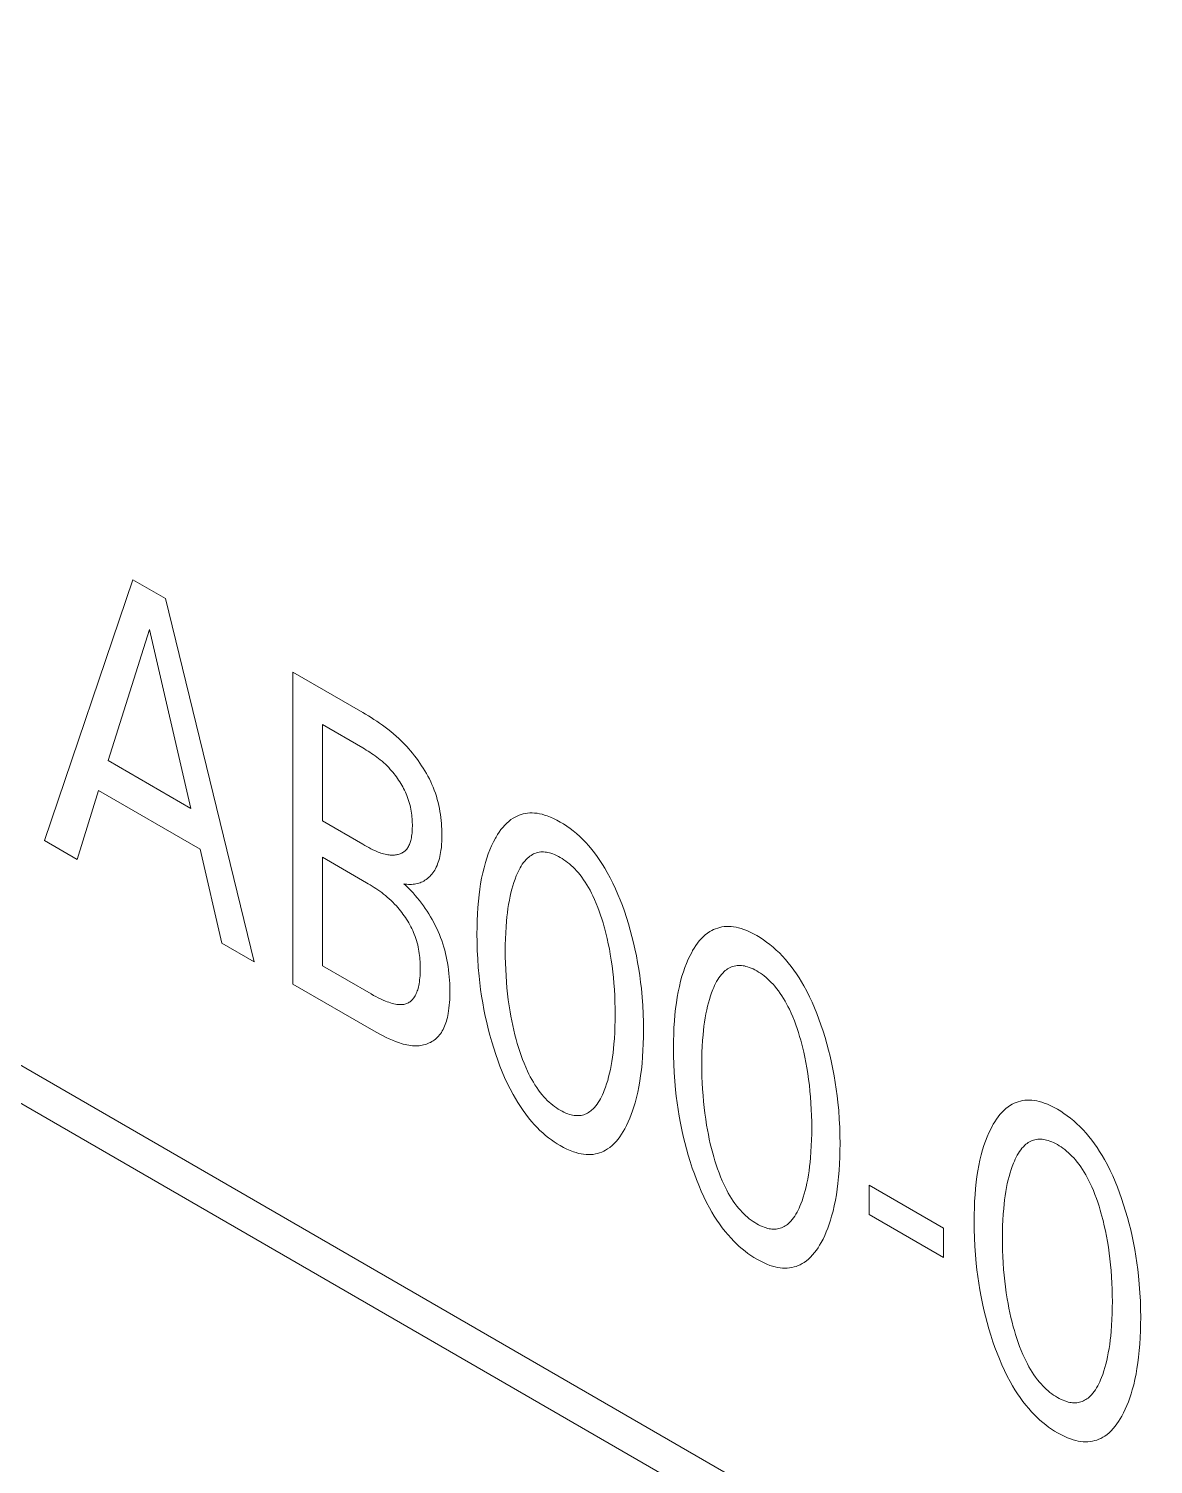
# Model space of a CAD drawing. Header units: inches. Extents: x 67578 to 72421, y -34894 to -31675.
# Drawn here: x 69226.07 to 69234.04, y -33437.45 to -33427.28 of the extents above; entities that cross this region are included whole.
import ezdxf

# ---------------------------------------------------------------- set-up
doc = ezdxf.new("R2010")
doc.units = ezdxf.units.IN
doc.header["$MEASUREMENT"] = 0

# ---------------------------------------------------------------- blocks, each defined once
blk = doc.blocks.new('ET200S')
at = {"lineweight": 0}
for p, q in [((42.4341, -46.9532), (64.7269, -59.8237)), ((42.5377, -47.1821), (64.8304, -60.0525)), ((55.9265, -53.6814), (56.3211, -52.5212)), ((56.3211, -52.5212), (56.4656, -52.6046)), ((56.4656, -52.6046), (56.8602, -54.2205)), ((56.394, -52.7423), (56.21, -53.3257)), ((56.5787, -53.5386), (56.394, -52.7423)), ((57.0327, -52.932), (57.3441, -53.1118)), ((57.0327, -54.32), (57.0327, -52.932)), ((57.3441, -53.2692), (57.1642, -53.1653)), ((57.1642, -53.1653), (57.1642, -53.5942)), ((56.21, -53.3257), (56.5787, -53.5386)), ((56.1678, -53.4587), (56.0723, -53.7656)), ((56.6203, -53.72), (56.1678, -53.4587)), ((57.1642, -53.5942), (57.3441, -53.6981)), ((56.0723, -53.7656), (55.9265, -53.6814)), ((56.7171, -54.1379), (56.6203, -53.72)), ((57.3605, -53.8689), (57.1642, -53.7556)), ((57.1642, -53.7556), (57.1642, -54.2386)), ((56.8602, -54.2205), (56.7171, -54.1379)), ((57.1642, -54.2386), (57.3816, -54.3641)), ((57.3932, -54.5282), (57.0327, -54.32)), ((59.5994, -55.2146), (59.9306, -55.4059)), ((59.5994, -55.3455), (59.5994, -55.2146)), ((59.9306, -55.5367), (59.5994, -55.3455)), ((59.9306, -55.4059), (59.9306, -55.5367))]:
    blk.add_line(p, q, dxfattribs=at)
for points in [[(57.5268, -53.8734), (57.534, -53.8747), (57.5411, -53.8757), (57.548, -53.8763), (57.5549, -53.8765), (57.5616, -53.8765), (57.5682, -53.876), (57.5746, -53.8753), (57.5809, -53.8742), (57.5871, -53.8728), (57.5931, -53.8711), (57.599, -53.8691), (57.6048, -53.8668), (57.6104, -53.8643), (57.6158, -53.8614), (57.6211, -53.8582), (57.6267, -53.8544), (57.6322, -53.8503), (57.6374, -53.8458), (57.6424, -53.8411), (57.6472, -53.836), (57.6518, -53.8307), (57.6562, -53.825), (57.6604, -53.8191), (57.6643, -53.8129), (57.668, -53.8065), (57.6714, -53.7998), (57.6747, -53.7928), (57.6776, -53.7856), (57.6805, -53.7777), (57.6831, -53.7695), (57.6855, -53.7611), (57.6876, -53.7525), (57.6894, -53.7436), (57.691, -53.7345), (57.6924, -53.7252), (57.694, -53.7119), (57.6952, -53.6983), (57.6959, -53.6843), (57.6964, -53.6701), (57.6965, -53.6556), (57.6963, -53.6431), (57.6959, -53.6304), (57.6953, -53.6176), (57.6944, -53.6047), (57.6932, -53.5916), (57.6918, -53.5784), (57.69, -53.5652), (57.6879, -53.5519), (57.6854, -53.5385), (57.6826, -53.525), (57.6794, -53.5115), (57.6758, -53.498), (57.6719, -53.4845), (57.6675, -53.4709), (57.6626, -53.4574), (57.6573, -53.4439), (57.6521, -53.4317), (57.6465, -53.4195), (57.6406, -53.4073), (57.6343, -53.3953), (57.6278, -53.3833), (57.6209, -53.3714), (57.6137, -53.3597), (57.6063, -53.3481), (57.5987, -53.3367), (57.5908, -53.3254), (57.5827, -53.3144), (57.5744, -53.3036), (57.566, -53.2929), (57.5574, -53.2826), (57.5487, -53.2725), (57.5399, -53.2627), (57.5283, -53.2504), (57.5166, -53.2385), (57.5047, -53.2272), (57.4927, -53.2162), (57.4806, -53.2057), (57.4684, -53.1956), (57.4561, -53.1859), (57.4438, -53.1765), (57.4314, -53.1674), (57.4189, -53.1587), (57.4065, -53.1503), (57.394, -53.1421), (57.3815, -53.1342), (57.369, -53.1265), (57.3565, -53.1191), (57.3441, -53.1118)], [(57.3441, -53.2692), (57.3519, -53.2738), (57.3597, -53.2785), (57.3676, -53.2833), (57.3754, -53.2883), (57.3833, -53.2934), (57.3911, -53.2988), (57.3989, -53.3043), (57.4067, -53.31), (57.4145, -53.3159), (57.4221, -53.3221), (57.4298, -53.3285), (57.4374, -53.3352), (57.4449, -53.3421), (57.4523, -53.3493), (57.4596, -53.3568), (57.4668, -53.3646), (57.4724, -53.371), (57.4779, -53.3775), (57.4833, -53.3841), (57.4885, -53.391), (57.4937, -53.3979), (57.4988, -53.405), (57.5037, -53.4123), (57.5085, -53.4196), (57.5132, -53.427), (57.5176, -53.4346), (57.5219, -53.4422), (57.526, -53.4498), (57.5299, -53.4576), (57.5337, -53.4653), (57.5371, -53.4731), (57.5404, -53.4809), (57.5438, -53.4897), (57.5469, -53.4984), (57.5497, -53.5072), (57.5522, -53.5159), (57.5545, -53.5247), (57.5565, -53.5334), (57.5583, -53.5421), (57.5599, -53.5507), (57.5612, -53.5593), (57.5623, -53.5679), (57.5632, -53.5764), (57.5639, -53.5849), (57.5644, -53.5933), (57.5648, -53.6016), (57.5649, -53.6099), (57.5649, -53.618), (57.5648, -53.6257), (57.5645, -53.6332), (57.5641, -53.6406), (57.5635, -53.6479), (57.5628, -53.655), (57.5618, -53.662), (57.5607, -53.6688), (57.5594, -53.6755), (57.5582, -53.6806), (57.5568, -53.6856), (57.5553, -53.6904), (57.5537, -53.6951), (57.5519, -53.6996), (57.5499, -53.7039), (57.5478, -53.708), (57.5455, -53.712), (57.5431, -53.7157), (57.5404, -53.7192), (57.5377, -53.7224), (57.5348, -53.7254), (57.5317, -53.7281), (57.5285, -53.7307), (57.5251, -53.7331), (57.5216, -53.7352), (57.518, -53.7372), (57.5142, -53.739), (57.5103, -53.7405), (57.5064, -53.7419), (57.5023, -53.7431), (57.4981, -53.7441), (57.4938, -53.7449), (57.4895, -53.7455), (57.4851, -53.7459), (57.4806, -53.7462), (57.476, -53.7463), (57.4714, -53.7462), (57.4668, -53.7459), (57.461, -53.7453), (57.4551, -53.7445), (57.4492, -53.7434), (57.4432, -53.7421), (57.4371, -53.7405), (57.4311, -53.7388), (57.425, -53.7368), (57.4188, -53.7347), (57.4127, -53.7323), (57.4065, -53.7298), (57.3976, -53.726), (57.3887, -53.7219), (57.3798, -53.7175), (57.3709, -53.7129), (57.3619, -53.7081), (57.353, -53.7032), (57.3441, -53.6981)], [(58.5103, -54.9646), (58.5183, -54.9493), (58.5258, -54.9336), (58.5329, -54.9173), (58.5395, -54.9006), (58.5457, -54.8835), (58.5515, -54.866), (58.5568, -54.8481), (58.563, -54.8249), (58.5685, -54.8012), (58.5734, -54.7769), (58.5778, -54.7522), (58.5815, -54.7271), (58.5848, -54.7015), (58.5877, -54.6731), (58.5901, -54.6442), (58.5919, -54.6149), (58.5931, -54.5853), (58.5939, -54.5553), (58.5941, -54.525), (58.5937, -54.4889), (58.5926, -54.4523), (58.5908, -54.4154), (58.5881, -54.3781), (58.5846, -54.3403), (58.5813, -54.3114), (58.5775, -54.2823), (58.5731, -54.253), (58.5681, -54.2235), (58.5625, -54.1938), (58.5562, -54.1639), (58.5498, -54.1361), (58.5429, -54.1082), (58.5353, -54.0803), (58.5272, -54.0522), (58.5183, -54.024), (58.5089, -53.9958), (58.4999, -53.9707), (58.4904, -53.9457), (58.4803, -53.9207), (58.4695, -53.8959), (58.458, -53.8713), (58.4457, -53.8469), (58.4326, -53.8228), (58.4222, -53.8049), (58.4114, -53.7872), (58.4, -53.7699), (58.3883, -53.753), (58.3761, -53.7365), (58.3636, -53.7205), (58.3507, -53.7052), (58.3374, -53.6904), (58.3239, -53.6764), (58.3101, -53.6631), (58.296, -53.6506), (58.2817, -53.6387), (58.2672, -53.6276), (58.2527, -53.6172), (58.238, -53.6076), (58.2233, -53.5988), (58.2087, -53.5907), (58.1941, -53.5834), (58.1795, -53.577), (58.1651, -53.5714), (58.1537, -53.5677), (58.1424, -53.5645), (58.1313, -53.5619), (58.1203, -53.5601), (58.1095, -53.5588), (58.0989, -53.5583), (58.0885, -53.5584), (58.0783, -53.5592), (58.0684, -53.5607), (58.0587, -53.5627), (58.0493, -53.5653), (58.0401, -53.5685), (58.0312, -53.5722), (58.0226, -53.5765), (58.0143, -53.5813), (58.004, -53.5881), (57.9943, -53.5958), (57.9849, -53.6041), (57.9761, -53.6131), (57.9676, -53.6227), (57.9596, -53.6328), (57.952, -53.6435), (57.9447, -53.6545), (57.9378, -53.666), (57.9352, -53.6706)], [(57.9352, -53.6706), (57.9263, -53.6873), (57.918, -53.7046), (57.9103, -53.7225), (57.9031, -53.741), (57.8965, -53.76), (57.8904, -53.7795), (57.8842, -53.8022), (57.8786, -53.8254), (57.8735, -53.8491), (57.8691, -53.8734), (57.8653, -53.898), (57.862, -53.9231), (57.859, -53.9512), (57.8566, -53.9796), (57.8548, -54.0084), (57.8536, -54.0376), (57.8528, -54.0671), (57.8526, -54.0969), (57.8529, -54.1337), (57.8539, -54.1708), (57.8558, -54.2083), (57.8584, -54.2463), (57.8619, -54.2846), (57.8651, -54.3139), (57.8689, -54.3434), (57.8732, -54.3731), (57.8781, -54.403), (57.8837, -54.4331), (57.8898, -54.4634), (57.8961, -54.4914), (57.9029, -54.5196), (57.9103, -54.5479), (57.9184, -54.5763), (57.9271, -54.6047), (57.9364, -54.6333), (57.9453, -54.6589), (57.9549, -54.6846), (57.965, -54.7102), (57.9759, -54.7357), (57.9875, -54.761), (57.9999, -54.7861), (58.0131, -54.8109), (58.0235, -54.8292), (58.0344, -54.8472), (58.0458, -54.8649), (58.0576, -54.8822), (58.0698, -54.899), (58.0824, -54.9153), (58.0954, -54.9311), (58.1087, -54.9461), (58.1208, -54.9588), (58.1331, -54.9709), (58.1456, -54.9824), (58.1583, -54.9933), (58.1711, -55.0037), (58.184, -55.0134), (58.1971, -55.0225), (58.2102, -55.031), (58.2233, -55.0389), (58.2381, -55.0471), (58.2529, -55.0544), (58.2676, -55.0609), (58.2821, -55.0664), (58.2937, -55.0702), (58.305, -55.0733), (58.3163, -55.0757), (58.3273, -55.0775), (58.3382, -55.0786), (58.3489, -55.079), (58.3594, -55.0787), (58.3697, -55.0777), (58.3797, -55.076), (58.3894, -55.0738), (58.3989, -55.0709), (58.4081, -55.0674), (58.417, -55.0634), (58.4256, -55.0589), (58.4338, -55.0538), (58.4442, -55.0465), (58.454, -55.0384), (58.4633, -55.0296), (58.4722, -55.0201), (58.4806, -55.01), (58.4886, -54.9993), (58.4962, -54.9882), (58.5034, -54.9766), (58.5103, -54.9646)], [(58.027, -54.5666), (58.0216, -54.5457), (58.0166, -54.525), (58.0119, -54.5043), (58.0077, -54.4838), (58.0037, -54.4633), (58.0002, -54.4429), (57.9959, -54.4162), (57.9922, -54.3897), (57.989, -54.3634), (57.9863, -54.3372), (57.984, -54.3113), (57.982, -54.2829), (57.9805, -54.2547), (57.9794, -54.2268), (57.9788, -54.1991), (57.9786, -54.1717), (57.9789, -54.1449), (57.9795, -54.1183), (57.9805, -54.092), (57.9821, -54.066), (57.9841, -54.0403), (57.986, -54.0212), (57.9882, -54.0023), (57.9907, -53.9836), (57.9936, -53.9652), (57.9968, -53.9472), (58.0005, -53.9294), (58.0041, -53.9135), (58.0081, -53.8979), (58.0124, -53.8827), (58.0171, -53.8678), (58.0222, -53.8532), (58.0277, -53.839), (58.0316, -53.8297), (58.0357, -53.8206), (58.0401, -53.8118), (58.0446, -53.8033), (58.0495, -53.795), (58.0546, -53.7871), (58.06, -53.7795), (58.0657, -53.7724), (58.0718, -53.7657), (58.0782, -53.7594), (58.0832, -53.7551), (58.0883, -53.7511), (58.0937, -53.7474), (58.0992, -53.7441), (58.105, -53.7411), (58.1109, -53.7384), (58.117, -53.7362), (58.1233, -53.7344), (58.1298, -53.7331), (58.1365, -53.7322), (58.1434, -53.7318), (58.1496, -53.7318), (58.1559, -53.7323), (58.1623, -53.7331), (58.1688, -53.7343), (58.1754, -53.7359), (58.1821, -53.7378), (58.1902, -53.7405), (58.1984, -53.7437), (58.2067, -53.7474), (58.215, -53.7516), (58.2233, -53.7562), (58.2316, -53.7612), (58.24, -53.7666), (58.2482, -53.7725), (58.2564, -53.7787), (58.2645, -53.7854), (58.2726, -53.7924), (58.2805, -53.7998), (58.2882, -53.8075), (58.2958, -53.8156), (58.3032, -53.824), (58.3116, -53.8343), (58.3197, -53.8449), (58.3275, -53.8559), (58.3351, -53.8672), (58.3423, -53.8788), (58.3493, -53.8906), (58.356, -53.9026), (58.3623, -53.9147), (58.3684, -53.9269), (58.3764, -53.944), (58.3838, -53.9612), (58.3907, -53.9785), (58.3972, -53.9957), (58.4032, -54.013), (58.4088, -54.0303), (58.414, -54.0476), (58.4189, -54.0648), (58.4205, -54.0704)], [(57.3605, -53.8689), (57.3689, -53.8738), (57.3774, -53.8789), (57.386, -53.8842), (57.3945, -53.8896), (57.403, -53.8952), (57.4115, -53.901), (57.42, -53.907), (57.4284, -53.9132), (57.4368, -53.9196), (57.4452, -53.9263), (57.4535, -53.9333), (57.4617, -53.9405), (57.4699, -53.948), (57.4779, -53.9558), (57.4859, -53.964), (57.4938, -53.9724), (57.4998, -53.9792), (57.5058, -53.9863), (57.5116, -53.9935), (57.5174, -54.0009), (57.5231, -54.0084), (57.5286, -54.0161), (57.5339, -54.0239), (57.5391, -54.0318), (57.5442, -54.0399), (57.549, -54.048), (57.5537, -54.0563), (57.5582, -54.0646), (57.5624, -54.0729), (57.5664, -54.0813), (57.5702, -54.0898), (57.5737, -54.0983), (57.5774, -54.1078), (57.5807, -54.1173), (57.5837, -54.1268), (57.5864, -54.1362), (57.5888, -54.1457), (57.591, -54.1552), (57.5929, -54.1646), (57.5945, -54.1739), (57.5959, -54.1833), (57.5971, -54.1925), (57.5981, -54.2017), (57.5989, -54.2109), (57.5995, -54.2199), (57.6, -54.2289), (57.6003, -54.2377), (57.6004, -54.2465), (57.6004, -54.256), (57.6002, -54.2654), (57.5998, -54.2747), (57.5993, -54.2838), (57.5985, -54.2928), (57.5975, -54.3016), (57.5963, -54.3102), (57.5949, -54.3187), (57.5933, -54.3269), (57.5919, -54.333), (57.5903, -54.339), (57.5886, -54.3449), (57.5868, -54.3506), (57.5848, -54.3561), (57.5826, -54.3615), (57.5802, -54.3666), (57.5776, -54.3716), (57.5749, -54.3763), (57.5719, -54.3809), (57.5693, -54.3843), (57.5666, -54.3876), (57.5638, -54.3908), (57.5608, -54.3937), (57.5577, -54.3964), (57.5545, -54.3989), (57.5511, -54.4012), (57.5476, -54.4033), (57.5439, -54.4052), (57.5402, -54.4068), (57.5363, -54.4082), (57.5317, -54.4094), (57.527, -54.4104), (57.5222, -54.411), (57.5172, -54.4114), (57.5121, -54.4115), (57.507, -54.4113), (57.5017, -54.4109), (57.4964, -54.4103), (57.4892, -54.4091), (57.482, -54.4076), (57.4747, -54.4058), (57.4673, -54.4036), (57.4598, -54.4012), (57.4524, -54.3985), (57.4448, -54.3956), (57.4344, -54.3912), (57.4238, -54.3864), (57.4133, -54.3813), (57.4027, -54.3758), (57.3922, -54.3701), (57.3816, -54.3641)], [(57.3932, -54.5282), (57.4069, -54.536), (57.4207, -54.5435), (57.4345, -54.5508), (57.4484, -54.5577), (57.4622, -54.5642), (57.476, -54.5702), (57.4897, -54.5757), (57.4984, -54.5789), (57.507, -54.5818), (57.5156, -54.5845), (57.5241, -54.587), (57.5325, -54.5891), (57.5409, -54.5909), (57.5492, -54.5924), (57.5574, -54.5936), (57.5655, -54.5945), (57.5735, -54.595), (57.5814, -54.5951), (57.5884, -54.5949), (57.5953, -54.5943), (57.6021, -54.5935), (57.6087, -54.5924), (57.6153, -54.5909), (57.6217, -54.5892), (57.628, -54.5872), (57.6341, -54.5848), (57.6401, -54.5822), (57.646, -54.5793), (57.6517, -54.5761), (57.6572, -54.5727), (57.6625, -54.5689), (57.6676, -54.5649), (57.6726, -54.5606), (57.6774, -54.556), (57.6819, -54.5512), (57.6863, -54.546), (57.6904, -54.5407), (57.6943, -54.535), (57.6982, -54.5287), (57.7019, -54.5221), (57.7053, -54.5152), (57.7085, -54.508), (57.7114, -54.5006), (57.7141, -54.4929), (57.7166, -54.4851), (57.7188, -54.477), (57.7209, -54.4687), (57.7227, -54.4602), (57.7244, -54.4516), (57.7264, -54.4394), (57.728, -54.4269), (57.7293, -54.4142), (57.7304, -54.4013), (57.7311, -54.3882), (57.7316, -54.3749), (57.7319, -54.3615), (57.7319, -54.348), (57.7317, -54.3331), (57.7313, -54.3181), (57.7305, -54.3031), (57.7295, -54.2879), (57.7281, -54.2726), (57.7263, -54.2572), (57.7241, -54.2416), (57.7215, -54.2258), (57.7189, -54.2119), (57.716, -54.1979), (57.7127, -54.1838), (57.709, -54.1696), (57.705, -54.1553), (57.7005, -54.141), (57.6957, -54.1267), (57.6904, -54.1124), (57.6851, -54.099), (57.6795, -54.0856), (57.6734, -54.0723), (57.6671, -54.0591), (57.6604, -54.0461), (57.6534, -54.0331), (57.6461, -54.0204), (57.6386, -54.0078), (57.6306, -53.9953), (57.6224, -53.9831), (57.6139, -53.9711), (57.6052, -53.9594), (57.5962, -53.9478), (57.587, -53.9364), (57.5776, -53.9253), (57.568, -53.9146), (57.5579, -53.9038), (57.5476, -53.8933), (57.5373, -53.8832), (57.5268, -53.8734)], [(58.4205, -54.0704), (58.4266, -54.0939), (58.4322, -54.1173), (58.4373, -54.1406), (58.442, -54.1637), (58.4462, -54.1867), (58.4505, -54.2131), (58.4543, -54.2392), (58.4575, -54.2652), (58.4603, -54.2909), (58.4625, -54.3165), (58.4646, -54.3445), (58.4661, -54.3723), (58.4672, -54.3998), (58.4678, -54.4271), (58.468, -54.4542), (58.4678, -54.4814), (58.4672, -54.5084), (58.4662, -54.5351), (58.4646, -54.5615), (58.4626, -54.5876), (58.4608, -54.6071), (58.4586, -54.6263), (58.4561, -54.6453), (58.4533, -54.664), (58.4501, -54.6825), (58.4465, -54.7006), (58.4429, -54.7168), (58.439, -54.7328), (58.4347, -54.7484), (58.4301, -54.7637), (58.425, -54.7786), (58.4196, -54.7932), (58.4157, -54.8028), (58.4116, -54.8122), (58.4073, -54.8214), (58.4027, -54.8302), (58.3979, -54.8388), (58.3928, -54.8471), (58.3873, -54.8549), (58.3816, -54.8624), (58.3755, -54.8695), (58.369, -54.876), (58.3645, -54.8802), (58.3598, -54.884), (58.355, -54.8876), (58.3499, -54.891), (58.3447, -54.894), (58.3393, -54.8968), (58.3338, -54.8992), (58.3281, -54.9012), (58.3222, -54.9029), (58.3162, -54.9042), (58.31, -54.905), (58.3036, -54.9055), (58.2974, -54.9055), (58.2911, -54.9051), (58.2847, -54.9044), (58.2782, -54.9032), (58.2715, -54.9018), (58.2648, -54.8999), (58.2566, -54.8972), (58.2484, -54.894), (58.2401, -54.8903), (58.2317, -54.8862), (58.2233, -54.8815), (58.2149, -54.8765), (58.2066, -54.871), (58.1983, -54.8651), (58.19, -54.8587), (58.1818, -54.852), (58.1738, -54.8449), (58.1659, -54.8374), (58.1581, -54.8295), (58.1505, -54.8213), (58.1431, -54.8128), (58.1346, -54.8023), (58.1264, -54.7914), (58.1185, -54.7802), (58.111, -54.7687), (58.1037, -54.7568), (58.0967, -54.7448), (58.0901, -54.7326), (58.0837, -54.7202), (58.0776, -54.7078), (58.0696, -54.6902), (58.0621, -54.6726), (58.0552, -54.655), (58.0488, -54.6373), (58.0428, -54.6196), (58.0372, -54.6019), (58.0319, -54.5842), (58.027, -54.5666)], [(59.3854, -55.4698), (59.3934, -55.4545), (59.4009, -55.4388), (59.408, -55.4226), (59.4147, -55.4059), (59.4208, -55.3887), (59.4266, -55.3712), (59.4319, -55.3533), (59.4381, -55.3301), (59.4436, -55.3064), (59.4485, -55.2822), (59.4529, -55.2575), (59.4566, -55.2323), (59.4599, -55.2068), (59.4628, -55.1783), (59.4652, -55.1494), (59.467, -55.1201), (59.4683, -55.0905), (59.469, -55.0605), (59.4692, -55.0303), (59.4688, -54.9941), (59.4678, -54.9576), (59.4659, -54.9206), (59.4633, -54.8833), (59.4597, -54.8455), (59.4565, -54.8167), (59.4526, -54.7876), (59.4482, -54.7582), (59.4432, -54.7287), (59.4376, -54.699), (59.4313, -54.6691), (59.425, -54.6414), (59.418, -54.6135), (59.4104, -54.5855), (59.4023, -54.5574), (59.3935, -54.5292), (59.384, -54.501), (59.3751, -54.476), (59.3655, -54.4509), (59.3554, -54.426), (59.3446, -54.4012), (59.3331, -54.3765), (59.3208, -54.3521), (59.3077, -54.328), (59.2973, -54.3101), (59.2865, -54.2925), (59.2751, -54.2751), (59.2634, -54.2582), (59.2512, -54.2417), (59.2387, -54.2258), (59.2258, -54.2104), (59.2126, -54.1957), (59.199, -54.1817), (59.1852, -54.1684), (59.1711, -54.1558), (59.1568, -54.1439), (59.1423, -54.1328), (59.1278, -54.1225), (59.1131, -54.1128), (59.0984, -54.104), (59.0838, -54.0959), (59.0692, -54.0887), (59.0546, -54.0822), (59.0402, -54.0767), (59.0288, -54.0729), (59.0175, -54.0697), (59.0064, -54.0672), (58.9954, -54.0653), (58.9846, -54.0641), (58.974, -54.0635), (58.9636, -54.0637), (58.9534, -54.0645), (58.9435, -54.0659), (58.9338, -54.0679), (58.9244, -54.0705), (58.9152, -54.0737), (58.9063, -54.0775), (58.8977, -54.0817), (58.8894, -54.0865), (58.8791, -54.0934), (58.8694, -54.101), (58.86, -54.1093), (58.8512, -54.1183), (58.8427, -54.1279), (58.8347, -54.138), (58.8271, -54.1487), (58.8198, -54.1598), (58.8129, -54.1713), (58.8103, -54.1758)], [(58.8103, -54.1758), (58.8014, -54.1925), (58.7931, -54.2098), (58.7854, -54.2277), (58.7782, -54.2462), (58.7716, -54.2652), (58.7655, -54.2847), (58.7593, -54.3074), (58.7537, -54.3306), (58.7487, -54.3544), (58.7443, -54.3786), (58.7404, -54.4033), (58.7371, -54.4284), (58.7341, -54.4564), (58.7317, -54.4848), (58.7299, -54.5137), (58.7287, -54.5428), (58.7279, -54.5724), (58.7277, -54.6022), (58.728, -54.6389), (58.729, -54.676), (58.7309, -54.7136), (58.7335, -54.7515), (58.737, -54.7899), (58.7402, -54.8191), (58.744, -54.8486), (58.7483, -54.8783), (58.7532, -54.9083), (58.7588, -54.9384), (58.7649, -54.9686), (58.7712, -54.9967), (58.778, -55.0248), (58.7855, -55.0531), (58.7935, -55.0815), (58.8022, -55.11), (58.8115, -55.1385), (58.8205, -55.1642), (58.83, -55.1898), (58.8402, -55.2154), (58.851, -55.2409), (58.8626, -55.2662), (58.875, -55.2913), (58.8882, -55.3161), (58.8986, -55.3344), (58.9095, -55.3524), (58.9209, -55.3701), (58.9327, -55.3874), (58.9449, -55.4043), (58.9575, -55.4206), (58.9705, -55.4363), (58.9839, -55.4514), (58.9959, -55.464), (59.0082, -55.4761), (59.0207, -55.4876), (59.0334, -55.4985), (59.0462, -55.5089), (59.0592, -55.5186), (59.0722, -55.5278), (59.0853, -55.5363), (59.0984, -55.5442), (59.1132, -55.5523), (59.128, -55.5597), (59.1427, -55.5661), (59.1572, -55.5716), (59.1688, -55.5754), (59.1802, -55.5785), (59.1914, -55.581), (59.2025, -55.5827), (59.2133, -55.5838), (59.224, -55.5842), (59.2345, -55.5839), (59.2448, -55.5829), (59.2548, -55.5813), (59.2645, -55.579), (59.274, -55.5761), (59.2832, -55.5727), (59.2921, -55.5687), (59.3007, -55.5641), (59.309, -55.559), (59.3193, -55.5517), (59.3291, -55.5436), (59.3384, -55.5348), (59.3473, -55.5253), (59.3557, -55.5152), (59.3637, -55.5046), (59.3713, -55.4934), (59.3785, -55.4818), (59.3854, -55.4698)], [(58.9021, -55.0718), (58.8967, -55.051), (58.8917, -55.0302), (58.8871, -55.0095), (58.8828, -54.989), (58.8789, -54.9685), (58.8753, -54.9482), (58.871, -54.9215), (58.8673, -54.8949), (58.8641, -54.8686), (58.8614, -54.8425), (58.8591, -54.8165), (58.8571, -54.7881), (58.8556, -54.76), (58.8546, -54.7321), (58.8539, -54.7044), (58.8538, -54.6769), (58.854, -54.6501), (58.8546, -54.6235), (58.8556, -54.5972), (58.8572, -54.5712), (58.8592, -54.5455), (58.8611, -54.5264), (58.8633, -54.5075), (58.8658, -54.4889), (58.8687, -54.4705), (58.8719, -54.4524), (58.8756, -54.4346), (58.8792, -54.4187), (58.8832, -54.4032), (58.8875, -54.3879), (58.8922, -54.373), (58.8973, -54.3584), (58.9028, -54.3442), (58.9067, -54.3349), (58.9108, -54.3259), (58.9152, -54.3171), (58.9198, -54.3085), (58.9246, -54.3002), (58.9297, -54.2923), (58.9351, -54.2848), (58.9409, -54.2776), (58.9469, -54.2709), (58.9533, -54.2646), (58.9583, -54.2603), (58.9634, -54.2563), (58.9688, -54.2527), (58.9743, -54.2493), (58.9801, -54.2463), (58.986, -54.2437), (58.9921, -54.2415), (58.9984, -54.2397), (59.005, -54.2383), (59.0117, -54.2374), (59.0185, -54.237), (59.0247, -54.2371), (59.031, -54.2375), (59.0374, -54.2384), (59.0439, -54.2395), (59.0505, -54.2411), (59.0572, -54.243), (59.0653, -54.2457), (59.0735, -54.249), (59.0818, -54.2526), (59.0901, -54.2568), (59.0984, -54.2614), (59.1068, -54.2664), (59.1151, -54.2719), (59.1233, -54.2777), (59.1315, -54.284), (59.1397, -54.2906), (59.1477, -54.2976), (59.1556, -54.305), (59.1633, -54.3128), (59.1709, -54.3208), (59.1783, -54.3293), (59.1867, -54.3395), (59.1948, -54.3502), (59.2027, -54.3612), (59.2102, -54.3725), (59.2175, -54.384), (59.2244, -54.3958), (59.2311, -54.4078), (59.2375, -54.4199), (59.2435, -54.4322), (59.2515, -54.4493), (59.2589, -54.4665), (59.2658, -54.4837), (59.2723, -54.501), (59.2783, -54.5183), (59.2839, -54.5356), (59.2891, -54.5528), (59.294, -54.5701), (59.2956, -54.5757)], [(59.2956, -54.5757), (59.3017, -54.5992), (59.3073, -54.6226), (59.3125, -54.6458), (59.3171, -54.669), (59.3213, -54.692), (59.3256, -54.7183), (59.3294, -54.7445), (59.3326, -54.7704), (59.3354, -54.7962), (59.3377, -54.8217), (59.3397, -54.8498), (59.3412, -54.8775), (59.3423, -54.9051), (59.3429, -54.9324), (59.3431, -54.9594), (59.3429, -54.9867), (59.3423, -55.0137), (59.3413, -55.0404), (59.3397, -55.0668), (59.3377, -55.0929), (59.3359, -55.1123), (59.3337, -55.1315), (59.3312, -55.1505), (59.3284, -55.1693), (59.3252, -55.1877), (59.3216, -55.2059), (59.318, -55.2221), (59.3141, -55.238), (59.3098, -55.2536), (59.3052, -55.2689), (59.3001, -55.2839), (59.2947, -55.2984), (59.2908, -55.308), (59.2867, -55.3174), (59.2824, -55.3266), (59.2778, -55.3355), (59.273, -55.3441), (59.2679, -55.3523), (59.2624, -55.3602), (59.2567, -55.3676), (59.2506, -55.3747), (59.2441, -55.3813), (59.2396, -55.3854), (59.2349, -55.3893), (59.2301, -55.3929), (59.225, -55.3962), (59.2198, -55.3993), (59.2145, -55.402), (59.2089, -55.4044), (59.2032, -55.4064), (59.1973, -55.4081), (59.1913, -55.4094), (59.1851, -55.4103), (59.1787, -55.4107), (59.1725, -55.4107), (59.1662, -55.4104), (59.1598, -55.4096), (59.1533, -55.4085), (59.1466, -55.407), (59.1399, -55.4051), (59.1317, -55.4024), (59.1235, -55.3992), (59.1152, -55.3956), (59.1068, -55.3914), (59.0984, -55.3868), (59.0901, -55.3817), (59.0817, -55.3762), (59.0734, -55.3703), (59.0651, -55.364), (59.057, -55.3572), (59.0489, -55.3501), (59.041, -55.3426), (59.0332, -55.3348), (59.0256, -55.3266), (59.0182, -55.318), (59.0097, -55.3076), (59.0015, -55.2967), (58.9937, -55.2854), (58.9861, -55.2739), (58.9788, -55.2621), (58.9718, -55.25), (58.9652, -55.2378), (58.9588, -55.2255), (58.9527, -55.213), (58.9447, -55.1955), (58.9373, -55.1779), (58.9303, -55.1602), (58.9239, -55.1425), (58.9179, -55.1248), (58.9123, -55.1071), (58.907, -55.0894), (58.9021, -55.0718)], [(60.7239, -56.2426), (60.732, -56.2274), (60.7395, -56.2116), (60.7466, -56.1954), (60.7532, -56.1787), (60.7594, -56.1616), (60.7652, -56.144), (60.7705, -56.1261), (60.7767, -56.1029), (60.7822, -56.0792), (60.7871, -56.055), (60.7914, -56.0303), (60.7952, -56.0051), (60.7985, -55.9796), (60.8014, -55.9511), (60.8038, -55.9222), (60.8056, -55.8929), (60.8068, -55.8633), (60.8075, -55.8333), (60.8078, -55.8031), (60.8074, -55.7669), (60.8063, -55.7304), (60.8045, -55.6934), (60.8018, -55.6561), (60.7983, -55.6184), (60.795, -55.5895), (60.7912, -55.5604), (60.7868, -55.531), (60.7818, -55.5015), (60.7762, -55.4718), (60.7699, -55.4419), (60.7635, -55.4142), (60.7566, -55.3863), (60.749, -55.3583), (60.7408, -55.3302), (60.732, -55.3021), (60.7226, -55.2738), (60.7136, -55.2488), (60.7041, -55.2237), (60.694, -55.1988), (60.6832, -55.174), (60.6717, -55.1493), (60.6594, -55.1249), (60.6463, -55.1008), (60.6359, -55.0829), (60.625, -55.0653), (60.6137, -55.0479), (60.602, -55.031), (60.5898, -55.0145), (60.5773, -54.9986), (60.5644, -54.9832), (60.5511, -54.9685), (60.5376, -54.9545), (60.5237, -54.9412), (60.5096, -54.9286), (60.4954, -54.9167), (60.4809, -54.9056), (60.4663, -54.8953), (60.4517, -54.8857), (60.437, -54.8768), (60.4223, -54.8687), (60.4077, -54.8615), (60.3932, -54.855), (60.3788, -54.8495), (60.3674, -54.8457), (60.3561, -54.8425), (60.3449, -54.84), (60.334, -54.8381), (60.3232, -54.8369), (60.3126, -54.8363), (60.3022, -54.8365), (60.292, -54.8373), (60.282, -54.8387), (60.2724, -54.8407), (60.2629, -54.8434), (60.2538, -54.8465), (60.2449, -54.8503), (60.2363, -54.8545), (60.228, -54.8593), (60.2177, -54.8662), (60.2079, -54.8738), (60.1986, -54.8821), (60.1898, -54.8911), (60.1813, -54.9007), (60.1733, -54.9108), (60.1656, -54.9215), (60.1584, -54.9326), (60.1514, -54.9441), (60.1488, -54.9486)], [(60.1488, -54.9486), (60.1399, -54.9653), (60.1316, -54.9826), (60.1239, -55.0005), (60.1168, -55.019), (60.1102, -55.038), (60.1041, -55.0575), (60.0978, -55.0802), (60.0922, -55.1034), (60.0872, -55.1272), (60.0828, -55.1514), (60.079, -55.1761), (60.0757, -55.2012), (60.0727, -55.2292), (60.0703, -55.2576), (60.0685, -55.2865), (60.0672, -55.3156), (60.0665, -55.3452), (60.0662, -55.375), (60.0666, -55.4117), (60.0676, -55.4488), (60.0694, -55.4864), (60.0721, -55.5243), (60.0756, -55.5627), (60.0788, -55.5919), (60.0826, -55.6214), (60.0869, -55.6512), (60.0918, -55.6811), (60.0973, -55.7112), (60.1035, -55.7414), (60.1098, -55.7695), (60.1166, -55.7976), (60.124, -55.8259), (60.1321, -55.8543), (60.1407, -55.8828), (60.1501, -55.9113), (60.159, -55.937), (60.1686, -55.9626), (60.1787, -55.9882), (60.1896, -56.0137), (60.2012, -56.039), (60.2136, -56.0641), (60.2268, -56.0889), (60.2372, -56.1072), (60.2481, -56.1252), (60.2594, -56.1429), (60.2712, -56.1602), (60.2834, -56.1771), (60.2961, -56.1934), (60.3091, -56.2091), (60.3224, -56.2242), (60.3345, -56.2368), (60.3468, -56.2489), (60.3593, -56.2604), (60.3719, -56.2714), (60.3848, -56.2817), (60.3977, -56.2914), (60.4108, -56.3006), (60.4239, -56.3091), (60.437, -56.317), (60.4518, -56.3251), (60.4666, -56.3325), (60.4813, -56.3389), (60.4958, -56.3444), (60.5073, -56.3482), (60.5187, -56.3513), (60.53, -56.3538), (60.541, -56.3555), (60.5519, -56.3566), (60.5626, -56.357), (60.5731, -56.3567), (60.5834, -56.3557), (60.5934, -56.3541), (60.6031, -56.3518), (60.6126, -56.3489), (60.6217, -56.3455), (60.6306, -56.3415), (60.6392, -56.3369), (60.6475, -56.3318), (60.6579, -56.3245), (60.6677, -56.3164), (60.677, -56.3076), (60.6858, -56.2981), (60.6942, -56.288), (60.7022, -56.2774), (60.7098, -56.2662), (60.7171, -56.2546), (60.7239, -56.2426)], [(60.2407, -55.8446), (60.2353, -55.8238), (60.2303, -55.803), (60.2256, -55.7824), (60.2213, -55.7618), (60.2174, -55.7413), (60.2138, -55.721), (60.2096, -55.6943), (60.2059, -55.6677), (60.2027, -55.6414), (60.2, -55.6153), (60.1977, -55.5894), (60.1957, -55.5609), (60.1942, -55.5328), (60.1931, -55.5049), (60.1925, -55.4772), (60.1923, -55.4497), (60.1925, -55.4229), (60.1932, -55.3963), (60.1942, -55.37), (60.1957, -55.344), (60.1978, -55.3183), (60.1997, -55.2992), (60.2019, -55.2803), (60.2044, -55.2617), (60.2073, -55.2433), (60.2105, -55.2252), (60.2141, -55.2074), (60.2178, -55.1916), (60.2218, -55.176), (60.2261, -55.1607), (60.2308, -55.1458), (60.2359, -55.1312), (60.2414, -55.117), (60.2453, -55.1078), (60.2494, -55.0987), (60.2537, -55.0899), (60.2583, -55.0813), (60.2632, -55.0731), (60.2683, -55.0651), (60.2737, -55.0576), (60.2794, -55.0504), (60.2855, -55.0437), (60.2919, -55.0374), (60.2969, -55.0331), (60.302, -55.0291), (60.3073, -55.0255), (60.3129, -55.0221), (60.3186, -55.0191), (60.3246, -55.0165), (60.3307, -55.0143), (60.337, -55.0125), (60.3435, -55.0111), (60.3502, -55.0102), (60.3571, -55.0098), (60.3633, -55.0099), (60.3696, -55.0103), (60.376, -55.0112), (60.3825, -55.0124), (60.3891, -55.0139), (60.3958, -55.0158), (60.4039, -55.0185), (60.4121, -55.0218), (60.4204, -55.0255), (60.4287, -55.0296), (60.437, -55.0342), (60.4453, -55.0392), (60.4536, -55.0447), (60.4619, -55.0505), (60.4701, -55.0568), (60.4782, -55.0634), (60.4862, -55.0704), (60.4941, -55.0778), (60.5019, -55.0856), (60.5095, -55.0936), (60.5169, -55.1021), (60.5253, -55.1123), (60.5334, -55.123), (60.5412, -55.134), (60.5488, -55.1453), (60.556, -55.1568), (60.563, -55.1687), (60.5697, -55.1806), (60.576, -55.1928), (60.5821, -55.205), (60.5901, -55.2221), (60.5975, -55.2393), (60.6044, -55.2565), (60.6108, -55.2738), (60.6168, -55.2911), (60.6224, -55.3084), (60.6277, -55.3257), (60.6326, -55.3429), (60.6341, -55.3485)], [(60.6341, -55.3485), (60.6403, -55.372), (60.6459, -55.3954), (60.651, -55.4186), (60.6557, -55.4418), (60.6599, -55.4648), (60.6642, -55.4911), (60.6679, -55.5173), (60.6712, -55.5432), (60.6739, -55.569), (60.6762, -55.5945), (60.6783, -55.6226), (60.6798, -55.6503), (60.6809, -55.6779), (60.6815, -55.7052), (60.6817, -55.7322), (60.6815, -55.7595), (60.6809, -55.7865), (60.6798, -55.8132), (60.6783, -55.8396), (60.6763, -55.8657), (60.6744, -55.8851), (60.6723, -55.9043), (60.6698, -55.9233), (60.6669, -55.9421), (60.6637, -55.9605), (60.6602, -55.9787), (60.6566, -55.9949), (60.6527, -56.0108), (60.6484, -56.0264), (60.6437, -56.0417), (60.6387, -56.0567), (60.6333, -56.0712), (60.6294, -56.0808), (60.6253, -56.0902), (60.621, -56.0994), (60.6164, -56.1083), (60.6116, -56.1169), (60.6064, -56.1251), (60.601, -56.133), (60.5953, -56.1405), (60.5892, -56.1475), (60.5827, -56.1541), (60.5782, -56.1582), (60.5735, -56.1621), (60.5686, -56.1657), (60.5636, -56.169), (60.5584, -56.1721), (60.553, -56.1748), (60.5475, -56.1772), (60.5418, -56.1792), (60.5359, -56.1809), (60.5299, -56.1822), (60.5237, -56.1831), (60.5173, -56.1835), (60.5111, -56.1835), (60.5048, -56.1832), (60.4984, -56.1824), (60.4918, -56.1813), (60.4852, -56.1798), (60.4785, -56.1779), (60.4703, -56.1752), (60.4621, -56.172), (60.4537, -56.1684), (60.4454, -56.1642), (60.437, -56.1596), (60.4286, -56.1545), (60.4203, -56.149), (60.4119, -56.1431), (60.4037, -56.1368), (60.3955, -56.13), (60.3875, -56.1229), (60.3795, -56.1154), (60.3718, -56.1076), (60.3641, -56.0994), (60.3567, -56.0908), (60.3483, -56.0804), (60.3401, -56.0695), (60.3322, -56.0583), (60.3246, -56.0467), (60.3174, -56.0349), (60.3104, -56.0228), (60.3037, -56.0106), (60.2974, -55.9983), (60.2913, -55.9858), (60.2833, -55.9683), (60.2758, -55.9507), (60.2689, -55.933), (60.2624, -55.9153), (60.2564, -55.8976), (60.2508, -55.8799), (60.2456, -55.8622), (60.2407, -55.8446)]]:
    blk.add_lwpolyline(points, dxfattribs=at)

msp = doc.modelspace()

# ---------------------------------------------------------------- block references
at = {"xscale": 1.59100124616462, "yscale": 1.59100124616462, "zscale": 1.59100124616462}
msp.add_blockref('ET200S', (69137.204, -33347.624), dxfattribs=at)

doc.saveas('drawing.dxf')
